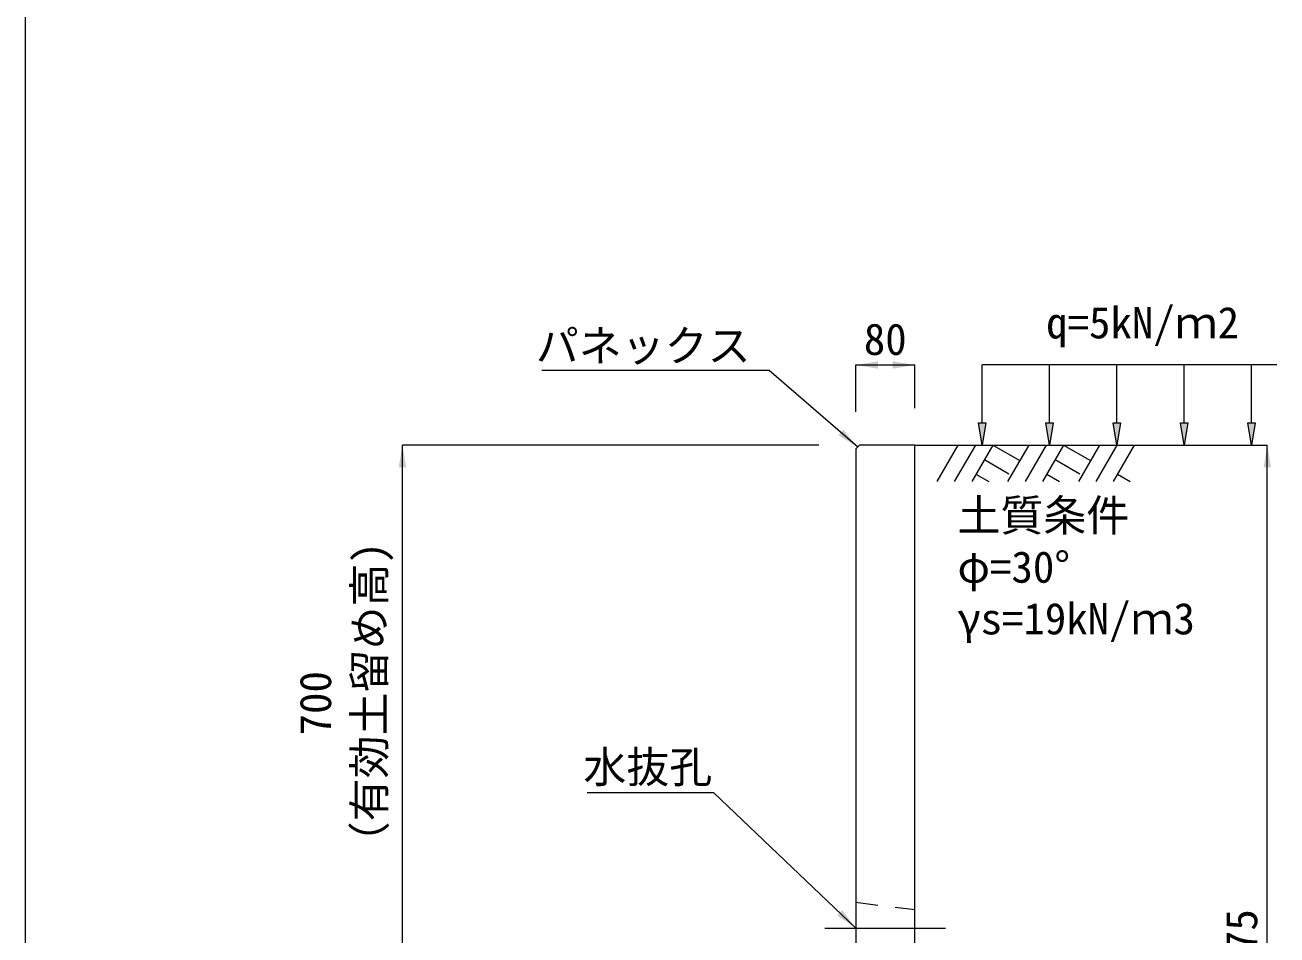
# Model space of a CAD drawing. Units: millimetres at full size, sheet at 1:40. Extents: x 206103 to 244503, y 883348 to 903496.
# Drawn here: x 215303 to 217002, y 885201 to 886435 of the extents above; entities that cross this region are included whole.
import ezdxf
from ezdxf.enums import TextEntityAlignment as Align

# ---------------------------------------------------------------- set-up
doc = ezdxf.new("R2010")
doc.units = ezdxf.units.MM
doc.header["$LTSCALE"] = 40
doc.linetypes.add('USER1', pattern=[28.575, 19.05, -3.175, 3.175, -3.175])
doc.linetypes.add('USER2', pattern=[1.35, 0.75, -0.6])
for name, color, linetype, lineweight in [('0_2', 7, 'Continuous', 20), ('パネックスKUS', 2, 'Continuous', 20), ('図枠', 5, 'Continuous', 13), ('寸法線', 7, 'Continuous', 13), ('引出線', 4, 'Continuous', 13), ('補助線', 8, 'USER1', 13), ('ﾊｯﾁﾝｸﾞ', 7, 'Continuous', 5)]:
    doc.layers.add(name, color=color, linetype=linetype, lineweight=lineweight)
doc.layers.add('文字', color=7, linetype='Continuous')
doc.styles.add('ＭＳ ゴシック', font='')
doc.styles.get('ＭＳ ゴシック').set_extended_font_data('MS Gothic')

# ---------------------------------------------------------------- blocks, each defined once
blk = doc.blocks.new('filled_arrow')
at = {"color": 0, "linetype": 'Continuous', "lineweight": -2}
blk.add_solid([(7.5, 1.25), (0, 0), (7.5, -1.25)], dxfattribs=at)

msp = doc.modelspace()

# ---------------------------------------------------------------- hatches: boundary and pattern name
at = {"layer": '寸法線'}
for points in [[(216606.62, 885895.37), (216601.62, 885865.37), (216596.62, 885895.37)], [(216698.03, 885895.37), (216693.03, 885865.37), (216688.03, 885895.37)], [(216789.44, 885895.37), (216784.44, 885865.37), (216779.44, 885895.37)], [(216880.86, 885895.37), (216875.86, 885865.37), (216870.86, 885895.37)], [(216972.27, 885895.37), (216967.27, 885865.37), (216962.27, 885895.37)]]:
    msp.add_hatch(color=256, dxfattribs=at).paths.add_polyline_path(points)

# ---------------------------------------------------------------- linework, layer by layer
at = {"layer": '0_2'}
msp.add_line((216510.21, 885865.37), (216910.21, 885865.37), dxfattribs=at)
at = {"layer": 'パネックスKUS', "lineweight": 13}
msp.add_line((216430.21, 885860.37), (216435.21, 885865.37), dxfattribs=at)
at = {"layer": 'パネックスKUS'}
for p, q in [((216430.21, 885860.37), (216430.21, 885165.37)), ((216510.21, 885865.37), (216435.21, 885865.37)), ((216510.21, 884490.37), (216510.21, 885865.37))]:
    msp.add_line(p, q, dxfattribs=at)
at = {"layer": 'パネックスKUS', "linetype": 'USER2', "lineweight": 9}
msp.add_line((216430.21, 885245.37), (216510.21, 885235.37), dxfattribs=at)
at = {"layer": '図枠'}
msp.add_line((215303.21, 903148.33), (215303.21, 883448.33), dxfattribs=at)
at = {"layer": '寸法線'}
for p, q in [((216430.21, 885973.92), (216510.21, 885973.92)), ((216430.21, 885910.37), (216430.21, 885973.92)), ((216510.21, 885915.37), (216510.21, 885973.92)), ((215815.21, 885165.37), (215815.21, 885865.37)), ((216380.21, 885865.37), (215815.21, 885865.37)), ((216560.21, 885865.37), (216988.55, 885865.37)), ((216988.55, 884490.37), (216988.55, 885865.37))]:
    msp.add_line(p, q, dxfattribs=at)
at = {"layer": '寸法線', "lineweight": 9}
for p, q in [((217001.62, 885973.92), (216601.62, 885973.92)), ((216601.62, 885895.37), (216601.62, 885973.92)), ((216693.03, 885895.37), (216693.03, 885973.92)), ((216784.44, 885895.37), (216784.44, 885973.92)), ((216875.86, 885895.37), (216875.86, 885973.92)), ((216967.27, 885895.37), (216967.27, 885973.92))]:
    msp.add_line(p, q, dxfattribs=at)
for points in [[(216606.62, 885895.37), (216601.62, 885865.37), (216596.62, 885895.37)], [(216698.03, 885895.37), (216693.03, 885865.37), (216688.03, 885895.37)], [(216789.44, 885895.37), (216784.44, 885865.37), (216779.44, 885895.37)], [(216880.86, 885895.37), (216875.86, 885865.37), (216870.86, 885895.37)], [(216972.27, 885895.37), (216967.27, 885865.37), (216962.27, 885895.37)]]:
    msp.add_lwpolyline(points, close=True, dxfattribs=at)
at = {"layer": '引出線'}
for points in [[(216432.71, 885862.87), (216312.5, 885966.33), (216004.25, 885966.33)], [(216430.21, 885210.37), (216237.75, 885393.82), (216066, 885393.82)]]:
    msp.add_lwpolyline(points, dxfattribs=at)
at = {"layer": '補助線'}
msp.add_line((216388.35, 885210.37), (216552.06, 885210.37), dxfattribs=at)
at = {"layer": 'ﾊｯﾁﾝｸﾞ', "lineweight": 9}
for p, q in [((216568.85, 885865.36), (216540.21, 885815.74)), ((216592.48, 885865.36), (216563.83, 885815.74)), ((216616.1, 885865.36), (216587.45, 885815.74)), ((216616.1, 885865.36), (216652.67, 885844.25)), ((216664.86, 885865.36), (216636.21, 885815.74)), ((216688.48, 885865.36), (216659.83, 885815.74)), ((216712.1, 885865.36), (216683.45, 885815.74)), ((216712.1, 885865.36), (216748.67, 885844.25)), ((216760.85, 885865.36), (216732.2, 885815.74)), ((216784.48, 885865.36), (216755.83, 885815.74)), ((216808.1, 885865.36), (216779.45, 885815.74)), ((216604.68, 885845.58), (216638.09, 885826.29)), ((216700.68, 885845.58), (216734.09, 885826.29)), ((216593.26, 885825.79), (216610.67, 885815.74)), ((216689.25, 885825.79), (216706.67, 885815.74)), ((216785.25, 885825.79), (216802.67, 885815.74))]:
    msp.add_line(p, q, dxfattribs=at)

# ---------------------------------------------------------------- block references
at = {"layer": '寸法線', "xscale": 4, "yscale": 4}
msp.add_blockref('filled_arrow', (216430.21, 885973.92), dxfattribs=at)
for p, rotation in [((216510.21, 885973.92), 180), ((215815.21, 885865.37), 270), ((216988.55, 885865.37), 270)]:
    msp.add_blockref('filled_arrow', p, dxfattribs=dict(at, rotation=rotation))
at = {"layer": '引出線', "xscale": 4, "yscale": 4}
for p, rotation in [((216432.71, 885862.87), 139.3), ((216430.21, 885210.37), 136.4)]:
    msp.add_blockref('filled_arrow', p, dxfattribs=dict(at, rotation=rotation))

# ---------------------------------------------------------------- texts
at = {"layer": '寸法線', "style": 'ＭＳ ゴシック'}
msp.add_text('80', height=42.72, dxfattribs=at).set_placement((216470.21, 886008.92), align=Align.MIDDLE_CENTER)
for s, p in [('土質条件', (216568.17, 885791.38)), ('φ=30°', (216568.17, 885721.38)), ('γs=19kN/ｍ3', (216568.17, 885651.38))]:
    msp.add_text(s, height=42.72, dxfattribs=at).set_placement(p, align=Align.TOP_LEFT)
for s, p in [('（有効土留め高)', (215804.41, 885296.84)), ('700', (215731.28, 885471.66))]:
    msp.add_text(s, height=42.72, rotation=90, dxfattribs=at).set_placement(p, align=Align.BOTTOM_LEFT)
msp.add_text('1375', height=42.72, rotation=90, dxfattribs=at).set_placement((216953.55, 885177.87), align=Align.MIDDLE_CENTER)
at = {"layer": '引出線', "style": 'ＭＳ ゴシック'}
for s, p in [('パネックス', (216287.5, 886021.47)), ('水抜孔', (216235.5, 885450.1))]:
    msp.add_text(s, height=42.72, dxfattribs=at).set_placement(p, align=Align.TOP_RIGHT)
at = {"layer": '文字', "style": 'ＭＳ ゴシック'}
msp.add_text('q=5kN/ｍ2', height=42.72, dxfattribs=at).set_placement((216688.51, 885997.19), align=Align.BOTTOM_LEFT)

doc.saveas('drawing.dxf')
